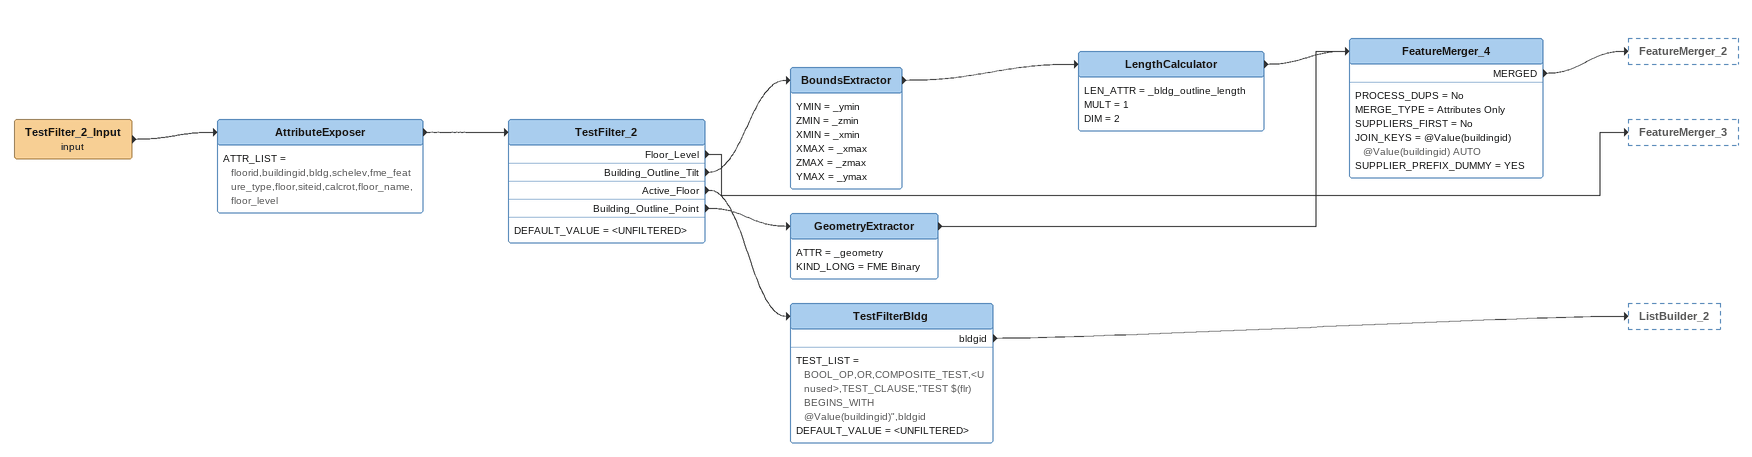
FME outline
TestFilter_2_Input (input)
    -> AttributeExposer
AttributeExposer
    ATTR_LIST = floorid,buildingid,bldg,schelev,fme_feature_type,floor,siteid,calcrot,floor_name,floor_level
    -> TestFilter_2
TestFilter_2
    DEFAULT_VALUE = <UNFILTERED>
    Floor_Level -> FeatureMerger_3
    Building_Outline_Tilt -> BoundsExtractor
    Active_Floor -> TestFilterBldg
    Building_Outline_Point -> GeometryExtractor
BoundsExtractor
    YMIN = _ymin
    ZMIN = _zmin
    XMIN = _xmin
    XMAX = _xmax
    ZMAX = _zmax
    YMAX = _ymax
    -> LengthCalculator
LengthCalculator
    LEN_ATTR = _bldg_outline_length
    MULT = 1
    DIM = 2
    -> FeatureMerger_4
GeometryExtractor
    ATTR = _geometry
    KIND_LONG = FME Binary
    -> FeatureMerger_4
FeatureMerger_4
    PROCESS_DUPS = No
    MERGE_TYPE = Attributes Only
    SUPPLIERS_FIRST = No
    JOIN_KEYS = @Value(buildingid) @Value(buildingid) AUTO
    SUPPLIER_PREFIX_DUMMY = YES
    MERGED -> FeatureMerger_2
TestFilterBldg
    TEST_LIST = BOOL_OP,OR,COMPOSITE_TEST,<Unused>,TEST_CLAUSE,"TEST $(flr) BEGINS_WITH @Value(buildingid)",bldgid
    DEFAULT_VALUE = <UNFILTERED>
    bldgid -> ListBuilder_2
